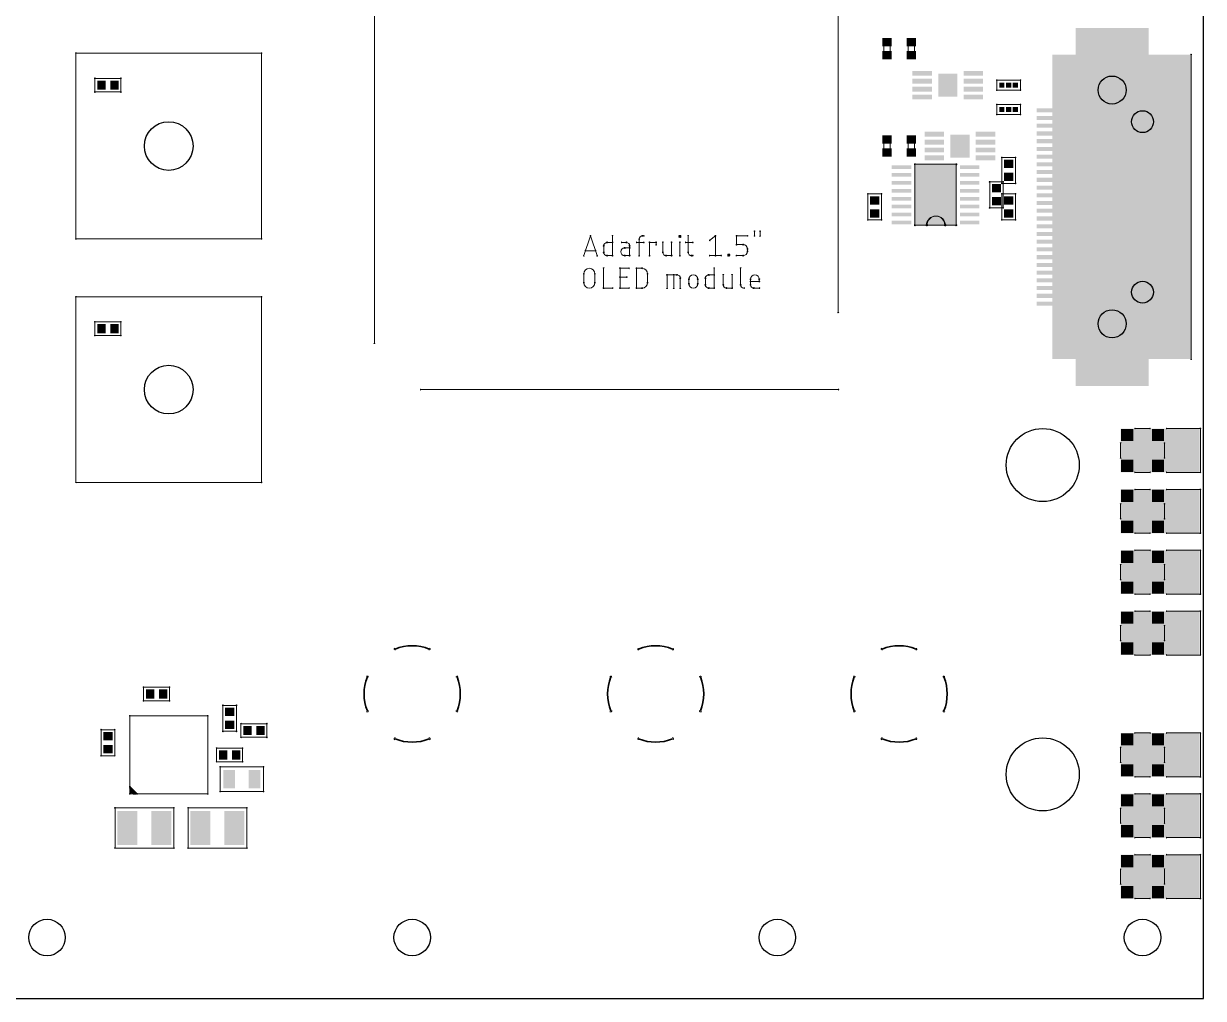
# Model space of a CAD drawing. Header units: millimetres. Extents: x 328 to 783, y 348 to 515.
# Drawn here: x 685.9 to 782.8, y 363.1 to 443.1 of the extents above; entities that cross this region are included whole.
import ezdxf

# ---------------------------------------------------------------- set-up
doc = ezdxf.new("R2010")
doc.units = ezdxf.units.MM
for name, color, linetype in [('20', 31, 'Continuous'), ('21', 9, 'Continuous'), ('52', 9, 'Continuous')]:
    doc.layers.add(name, color=color, linetype=linetype)

msp = doc.modelspace()

# ---------------------------------------------------------------- hatches: boundary and pattern name
at = {"linetype": 'Continuous'}
for points in [[(778.3, 439.95), (778.3, 442.75), (772.3, 442.75), (772.3, 439.95)], [(773.22, 440.115), (777.03, 440.115), (777.03, 442.02), (773.22, 442.02)], [(757.181, 441.926), (756.419, 441.926), (756.419, 441.24), (757.181, 441.24)], [(757.054, 441.558), (756.546, 441.558), (756.546, 441.304), (757.054, 441.304)], [(759.181, 441.926), (758.419, 441.926), (758.419, 441.24), (759.181, 441.24)], [(759.054, 441.558), (758.546, 441.558), (758.546, 441.304), (759.054, 441.304)], [(757.181, 440.86), (756.419, 440.86), (756.419, 440.174), (757.181, 440.174)], [(757.054, 440.796), (756.546, 440.796), (756.546, 440.542), (757.054, 440.542)], [(759.181, 440.86), (758.419, 440.86), (758.419, 440.174), (759.181, 440.174)], [(759.054, 440.796), (758.546, 440.796), (758.546, 440.542), (759.054, 440.542)], [(770.4, 415.55), (781.8, 415.55), (781.8, 440.55), (770.4, 440.55)], [(760.5, 439.225), (758.9, 439.225), (758.9, 438.825), (760.5, 438.825)], [(763.1, 438.825), (764.7, 438.825), (764.7, 439.225), (763.1, 439.225)], [(691.924, 438.431), (691.924, 437.669), (692.61, 437.669), (692.61, 438.431)], [(692.292, 438.304), (692.292, 437.796), (692.546, 437.796), (692.546, 438.304)], [(692.991, 438.431), (692.991, 437.669), (693.676, 437.669), (693.676, 438.431)], [(693.054, 438.304), (693.054, 437.796), (693.308, 437.796), (693.308, 438.304)], [(760.5, 438.575), (758.9, 438.575), (758.9, 438.175), (760.5, 438.175)], [(761.015, 438.995), (761.015, 437.105), (762.585, 437.105), (762.585, 438.995)], [(763.1, 438.175), (764.7, 438.175), (764.7, 438.575), (763.1, 438.575)], [(766.025, 438.266), (766.025, 437.834), (766.457, 437.834), (766.457, 438.266)], [(766.584, 438.266), (766.584, 437.834), (767.016, 437.834), (767.016, 438.266)], [(766.622, 438.228), (766.622, 437.872), (766.978, 437.872), (766.978, 438.228)], [(767.143, 438.266), (767.143, 437.834), (767.575, 437.834), (767.575, 438.266)], [(760.5, 437.925), (758.9, 437.925), (758.9, 437.525), (760.5, 437.525)], [(760.5, 437.275), (758.9, 437.275), (758.9, 436.875), (760.5, 436.875)], [(763.1, 437.525), (764.7, 437.525), (764.7, 437.925), (763.1, 437.925)], [(763.1, 436.875), (764.7, 436.875), (764.7, 437.275), (763.1, 437.275)], [(766.025, 436.266), (766.025, 435.834), (766.457, 435.834), (766.457, 436.266)], [(766.584, 436.266), (766.584, 435.834), (767.016, 435.834), (767.016, 436.266)], [(766.622, 436.228), (766.622, 435.872), (766.978, 435.872), (766.978, 436.228)], [(767.143, 436.266), (767.143, 435.834), (767.575, 435.834), (767.575, 436.266)], [(772.1, 436.155), (769.1, 436.155), (769.1, 435.82), (772.1, 435.82)], [(772.1, 435.52), (769.1, 435.52), (769.1, 435.185), (772.1, 435.185)], [(761.5, 434.225), (759.9, 434.225), (759.9, 433.825), (761.5, 433.825)], [(764.1, 433.825), (765.7, 433.825), (765.7, 434.225), (764.1, 434.225)], [(772.1, 434.885), (769.1, 434.885), (769.1, 434.55), (772.1, 434.55)], [(772.1, 434.25), (769.1, 434.25), (769.1, 433.915), (772.1, 433.915)], [(756.419, 433.241), (757.181, 433.241), (757.181, 433.926), (756.419, 433.926)], [(756.546, 433.304), (757.054, 433.304), (757.054, 433.558), (756.546, 433.558)], [(758.419, 433.241), (759.181, 433.241), (759.181, 433.926), (758.419, 433.926)], [(758.546, 433.304), (759.054, 433.304), (759.054, 433.558), (758.546, 433.558)], [(761.5, 433.575), (759.9, 433.575), (759.9, 433.175), (761.5, 433.175)], [(762.015, 433.995), (762.015, 432.105), (763.585, 432.105), (763.585, 433.995)], [(764.1, 433.175), (765.7, 433.175), (765.7, 433.575), (764.1, 433.575)], [(772.1, 433.615), (769.1, 433.615), (769.1, 433.28), (772.1, 433.28)], [(756.419, 432.174), (757.181, 432.174), (757.181, 432.86), (756.419, 432.86)], [(756.546, 432.542), (757.054, 432.542), (757.054, 432.796), (756.546, 432.796)], [(758.419, 432.174), (759.181, 432.174), (759.181, 432.86), (758.419, 432.86)], [(758.546, 432.542), (759.054, 432.542), (759.054, 432.796), (758.546, 432.796)], [(761.5, 432.925), (759.9, 432.925), (759.9, 432.525), (761.5, 432.525)], [(764.1, 432.525), (765.7, 432.525), (765.7, 432.925), (764.1, 432.925)], [(772.1, 432.98), (769.1, 432.98), (769.1, 432.645), (772.1, 432.645)], [(772.1, 432.345), (769.1, 432.345), (769.1, 432.01), (772.1, 432.01)], [(757.2, 431.175), (758.8, 431.175), (758.8, 431.475), (757.2, 431.475)], [(762.525, 426.5), (762.525, 431.6), (759.075, 431.6), (759.075, 426.5)], [(761.5, 432.275), (759.9, 432.275), (759.9, 431.875), (761.5, 431.875)], [(762.8, 431.175), (764.4, 431.175), (764.4, 431.475), (762.8, 431.475)], [(764.1, 431.875), (765.7, 431.875), (765.7, 432.275), (764.1, 432.275)], [(766.419, 431.241), (767.181, 431.241), (767.181, 431.926), (766.419, 431.926)], [(766.546, 431.304), (767.054, 431.304), (767.054, 431.558), (766.546, 431.558)], [(772.1, 431.71), (769.1, 431.71), (769.1, 431.375), (772.1, 431.375)], [(757.2, 430.525), (758.8, 430.525), (758.8, 430.825), (757.2, 430.825)], [(762.8, 430.525), (764.4, 430.525), (764.4, 430.825), (762.8, 430.825)], [(766.419, 430.174), (767.181, 430.174), (767.181, 430.86), (766.419, 430.86)], [(766.546, 430.542), (767.054, 430.542), (767.054, 430.796), (766.546, 430.796)], [(772.1, 431.075), (769.1, 431.075), (769.1, 430.74), (772.1, 430.74)], [(772.1, 430.44), (769.1, 430.44), (769.1, 430.105), (772.1, 430.105)], [(757.2, 429.875), (758.8, 429.875), (758.8, 430.175), (757.2, 430.175)], [(757.2, 429.225), (758.8, 429.225), (758.8, 429.525), (757.2, 429.525)], [(762.8, 429.875), (764.4, 429.875), (764.4, 430.175), (762.8, 430.175)], [(762.8, 429.225), (764.4, 429.225), (764.4, 429.525), (762.8, 429.525)], [(765.419, 429.24), (766.181, 429.24), (766.181, 429.926), (765.419, 429.926)], [(765.546, 429.304), (766.054, 429.304), (766.054, 429.558), (765.546, 429.558)], [(772.1, 429.805), (769.1, 429.805), (769.1, 429.47), (772.1, 429.47)], [(755.419, 428.24), (756.181, 428.24), (756.181, 428.926), (755.419, 428.926)], [(755.546, 428.304), (756.054, 428.304), (756.054, 428.558), (755.546, 428.558)], [(757.2, 428.575), (758.8, 428.575), (758.8, 428.875), (757.2, 428.875)], [(762.8, 428.575), (764.4, 428.575), (764.4, 428.875), (762.8, 428.875)], [(765.419, 428.174), (766.181, 428.174), (766.181, 428.86), (765.419, 428.86)], [(765.546, 428.542), (766.054, 428.542), (766.054, 428.796), (765.546, 428.796)], [(766.419, 428.24), (767.181, 428.24), (767.181, 428.926), (766.419, 428.926)], [(766.546, 428.304), (767.054, 428.304), (767.054, 428.558), (766.546, 428.558)], [(772.1, 429.17), (769.1, 429.17), (769.1, 428.835), (772.1, 428.835)], [(772.1, 428.535), (769.1, 428.535), (769.1, 428.2), (772.1, 428.2)], [(755.419, 427.174), (756.181, 427.174), (756.181, 427.86), (755.419, 427.86)], [(755.546, 427.542), (756.054, 427.542), (756.054, 427.796), (755.546, 427.796)], [(757.2, 427.925), (758.8, 427.925), (758.8, 428.225), (757.2, 428.225)], [(757.2, 427.275), (758.8, 427.275), (758.8, 427.575), (757.2, 427.575)], [(762.8, 427.925), (764.4, 427.925), (764.4, 428.225), (762.8, 428.225)], [(762.8, 427.275), (764.4, 427.275), (764.4, 427.575), (762.8, 427.575)], [(766.419, 427.174), (767.181, 427.174), (767.181, 427.86), (766.419, 427.86)], [(766.546, 427.542), (767.054, 427.542), (767.054, 427.796), (766.546, 427.796)], [(772.1, 427.9), (769.1, 427.9), (769.1, 427.565), (772.1, 427.565)], [(757.2, 426.625), (758.8, 426.625), (758.8, 426.925), (757.2, 426.925)], [(762.8, 426.625), (764.4, 426.625), (764.4, 426.925), (762.8, 426.925)], [(772.1, 427.265), (769.1, 427.265), (769.1, 426.93), (772.1, 426.93)], [(772.1, 426.63), (769.1, 426.63), (769.1, 426.295), (772.1, 426.295)], [(772.1, 425.995), (769.1, 425.995), (769.1, 425.66), (772.1, 425.66)], [(772.1, 425.36), (769.1, 425.36), (769.1, 425.025), (772.1, 425.025)], [(772.1, 424.725), (769.1, 424.725), (769.1, 424.39), (772.1, 424.39)], [(772.1, 424.09), (769.1, 424.09), (769.1, 423.755), (772.1, 423.755)], [(772.1, 423.455), (769.1, 423.455), (769.1, 423.12), (772.1, 423.12)], [(772.1, 422.82), (769.1, 422.82), (769.1, 422.485), (772.1, 422.485)], [(772.1, 422.185), (769.1, 422.185), (769.1, 421.85), (772.1, 421.85)], [(772.1, 421.55), (769.1, 421.55), (769.1, 421.215), (772.1, 421.215)], [(772.1, 420.915), (769.1, 420.915), (769.1, 420.58), (772.1, 420.58)], [(772.1, 420.28), (769.1, 420.28), (769.1, 419.945), (772.1, 419.945)], [(691.924, 418.431), (691.924, 417.669), (692.61, 417.669), (692.61, 418.431)], [(692.292, 418.304), (692.292, 417.796), (692.546, 417.796), (692.546, 418.304)], [(692.991, 418.431), (692.991, 417.669), (693.676, 417.669), (693.676, 418.431)], [(693.054, 418.304), (693.054, 417.796), (693.308, 417.796), (693.308, 418.304)], [(778.3, 413.35), (778.3, 416.15), (772.3, 416.15), (772.3, 413.35)], [(773.22, 414.08), (777.03, 414.08), (777.03, 415.985), (773.22, 415.985)], [(782.5, 409.85), (776, 409.85), (776, 406.25), (782.5, 406.25)], [(776.03, 408.82), (777.03, 408.82), (777.03, 409.82), (776.03, 409.82)], [(776.9, 409.75), (776.1, 409.75), (776.1, 408.95), (776.9, 408.95)], [(778.57, 409.82), (778.57, 408.82), (779.57, 408.82), (779.57, 409.82)], [(779.5, 409.75), (778.7, 409.75), (778.7, 408.95), (779.5, 408.95)], [(777.03, 406.28), (777.03, 407.28), (776.03, 407.28), (776.03, 406.28)], [(776.9, 407.15), (776.1, 407.15), (776.1, 406.35), (776.9, 406.35)], [(779.57, 407.28), (778.57, 407.28), (778.57, 406.28), (779.57, 406.28)], [(779.5, 407.15), (778.7, 407.15), (778.7, 406.35), (779.5, 406.35)], [(782.5, 404.85), (776, 404.85), (776, 401.25), (782.5, 401.25)], [(776.03, 403.82), (777.03, 403.82), (777.03, 404.82), (776.03, 404.82)], [(776.9, 404.75), (776.1, 404.75), (776.1, 403.95), (776.9, 403.95)], [(778.57, 404.82), (778.57, 403.82), (779.57, 403.82), (779.57, 404.82)], [(779.5, 404.75), (778.7, 404.75), (778.7, 403.95), (779.5, 403.95)], [(777.03, 401.28), (777.03, 402.28), (776.03, 402.28), (776.03, 401.28)], [(779.57, 402.28), (778.57, 402.28), (778.57, 401.28), (779.57, 401.28)], [(776.9, 402.15), (776.1, 402.15), (776.1, 401.35), (776.9, 401.35)], [(779.5, 402.15), (778.7, 402.15), (778.7, 401.35), (779.5, 401.35)], [(782.5, 399.85), (776, 399.85), (776, 396.25), (782.5, 396.25)], [(776.03, 398.82), (777.03, 398.82), (777.03, 399.82), (776.03, 399.82)], [(776.9, 399.75), (776.1, 399.75), (776.1, 398.95), (776.9, 398.95)], [(778.57, 399.82), (778.57, 398.82), (779.57, 398.82), (779.57, 399.82)], [(779.5, 399.75), (778.7, 399.75), (778.7, 398.95), (779.5, 398.95)], [(777.03, 396.28), (777.03, 397.28), (776.03, 397.28), (776.03, 396.28)], [(776.9, 397.15), (776.1, 397.15), (776.1, 396.35), (776.9, 396.35)], [(779.57, 397.28), (778.57, 397.28), (778.57, 396.28), (779.57, 396.28)], [(779.5, 397.15), (778.7, 397.15), (778.7, 396.35), (779.5, 396.35)], [(782.5, 394.85), (776, 394.85), (776, 391.25), (782.5, 391.25)], [(776.03, 393.82), (777.03, 393.82), (777.03, 394.82), (776.03, 394.82)], [(776.9, 394.75), (776.1, 394.75), (776.1, 393.95), (776.9, 393.95)], [(778.57, 394.82), (778.57, 393.82), (779.57, 393.82), (779.57, 394.82)], [(779.5, 394.75), (778.7, 394.75), (778.7, 393.95), (779.5, 393.95)], [(777.03, 391.28), (777.03, 392.28), (776.03, 392.28), (776.03, 391.28)], [(776.9, 392.15), (776.1, 392.15), (776.1, 391.35), (776.9, 391.35)], [(779.57, 392.28), (778.57, 392.28), (778.57, 391.28), (779.57, 391.28)], [(779.5, 392.15), (778.7, 392.15), (778.7, 391.35), (779.5, 391.35)], [(695.924, 388.431), (695.924, 387.669), (696.61, 387.669), (696.61, 388.431)], [(696.292, 388.304), (696.292, 387.796), (696.546, 387.796), (696.546, 388.304)], [(696.99, 388.431), (696.99, 387.669), (697.676, 387.669), (697.676, 388.431)], [(697.054, 388.304), (697.054, 387.796), (697.308, 387.796), (697.308, 388.304)], [(702.419, 386.24), (703.181, 386.24), (703.181, 386.926), (702.419, 386.926)], [(702.419, 385.174), (703.181, 385.174), (703.181, 385.86), (702.419, 385.86)], [(702.546, 386.304), (703.054, 386.304), (703.054, 386.558), (702.546, 386.558)], [(702.546, 385.542), (703.054, 385.542), (703.054, 385.796), (702.546, 385.796)], [(693.181, 384.926), (692.419, 384.926), (692.419, 384.24), (693.181, 384.24)], [(703.924, 385.431), (703.924, 384.669), (704.61, 384.669), (704.61, 385.431)], [(704.292, 385.304), (704.292, 384.796), (704.546, 384.796), (704.546, 385.304)], [(704.99, 385.431), (704.99, 384.669), (705.676, 384.669), (705.676, 385.431)], [(705.054, 385.304), (705.054, 384.796), (705.308, 384.796), (705.308, 385.304)], [(782.5, 384.85), (776, 384.85), (776, 381.25), (782.5, 381.25)], [(776.03, 383.82), (777.03, 383.82), (777.03, 384.82), (776.03, 384.82)], [(778.57, 384.82), (778.57, 383.82), (779.57, 383.82), (779.57, 384.82)], [(693.181, 383.86), (692.419, 383.86), (692.419, 383.174), (693.181, 383.174)], [(693.054, 384.558), (692.546, 384.558), (692.546, 384.304), (693.054, 384.304)], [(776.9, 384.75), (776.1, 384.75), (776.1, 383.95), (776.9, 383.95)], [(779.5, 384.75), (778.7, 384.75), (778.7, 383.95), (779.5, 383.95)], [(693.054, 383.796), (692.546, 383.796), (692.546, 383.542), (693.054, 383.542)], [(702.61, 382.669), (702.61, 383.431), (701.924, 383.431), (701.924, 382.669)], [(702.546, 382.796), (702.546, 383.304), (702.292, 383.304), (702.292, 382.796)], [(703.676, 382.669), (703.676, 383.431), (702.99, 383.431), (702.99, 382.669)], [(703.308, 382.796), (703.308, 383.304), (703.054, 383.304), (703.054, 382.796)], [(777.03, 381.28), (777.03, 382.28), (776.03, 382.28), (776.03, 381.28)], [(776.9, 382.15), (776.1, 382.15), (776.1, 381.35), (776.9, 381.35)], [(779.57, 382.28), (778.57, 382.28), (778.57, 381.28), (779.57, 381.28)], [(779.5, 382.15), (778.7, 382.15), (778.7, 381.35), (779.5, 381.35)], [(703.241, 380.288), (703.241, 381.812), (702.276, 381.812), (702.276, 380.288)], [(703.19, 380.415), (703.19, 381.685), (702.784, 381.685), (702.784, 380.415)], [(705.324, 380.288), (705.324, 381.812), (704.359, 381.812), (704.359, 380.288)], [(704.816, 380.415), (704.816, 381.685), (704.41, 381.685), (704.41, 380.415)], [(782.5, 379.85), (776, 379.85), (776, 376.25), (782.5, 376.25)], [(776.03, 378.82), (777.03, 378.82), (777.03, 379.82), (776.03, 379.82)], [(776.9, 379.75), (776.1, 379.75), (776.1, 378.95), (776.9, 378.95)], [(778.57, 379.82), (778.57, 378.82), (779.57, 378.82), (779.57, 379.82)], [(779.5, 379.75), (778.7, 379.75), (778.7, 378.95), (779.5, 378.95)], [(695.229, 375.653), (695.229, 378.447), (693.577, 378.447), (693.577, 375.653)], [(698.023, 375.653), (698.023, 378.447), (696.372, 378.447), (696.372, 375.653)], [(699.577, 378.447), (699.577, 375.653), (701.229, 375.653), (701.229, 378.447)], [(702.372, 378.447), (702.372, 375.653), (704.023, 375.653), (704.023, 378.447)], [(777.03, 376.28), (777.03, 377.28), (776.03, 377.28), (776.03, 376.28)], [(776.9, 377.15), (776.1, 377.15), (776.1, 376.35), (776.9, 376.35)], [(779.57, 377.28), (778.57, 377.28), (778.57, 376.28), (779.57, 376.28)], [(779.5, 377.15), (778.7, 377.15), (778.7, 376.35), (779.5, 376.35)], [(782.5, 374.85), (776, 374.85), (776, 371.25), (782.5, 371.25)], [(776.03, 373.82), (777.03, 373.82), (777.03, 374.82), (776.03, 374.82)], [(776.9, 374.75), (776.1, 374.75), (776.1, 373.95), (776.9, 373.95)], [(778.57, 374.82), (778.57, 373.82), (779.57, 373.82), (779.57, 374.82)], [(779.5, 374.75), (778.7, 374.75), (778.7, 373.95), (779.5, 373.95)], [(777.03, 371.28), (777.03, 372.28), (776.03, 372.28), (776.03, 371.28)], [(779.57, 372.28), (778.57, 372.28), (778.57, 371.28), (779.57, 371.28)], [(776.9, 372.15), (776.1, 372.15), (776.1, 371.35), (776.9, 371.35)], [(779.5, 372.15), (778.7, 372.15), (778.7, 371.35), (779.5, 371.35)]]:
    msp.add_hatch(color=179, dxfattribs=at).paths.add_polyline_path(points, flags=0)

# ---------------------------------------------------------------- linework, layer by layer
at = {"layer": '20'}
for p, q in [((782.8, 363.05), (782.8, 493.05)), ((327.8, 363.05), (782.8, 363.05))]:
    msp.add_line(p, q, dxfattribs=at)
for centre, radius in [((775.3, 437.65), 1.15), ((777.8, 435.05), 0.9), ((697.8, 433.05), 2), ((777.8, 421.05), 0.9), ((775.3, 418.45), 1.15), ((697.8, 413.05), 2), ((769.6, 406.85), 3), ((769.6, 381.45), 3), ((687.8, 368.05), 1.5), ((717.8, 368.05), 1.5), ((747.8, 368.05), 1.5), ((777.8, 368.05), 1.5)]:
    msp.add_circle(centre, radius, dxfattribs=at)
at = {"layer": '21', "lineweight": 18}
for p, q in [((714.7, 416.86), (714.7, 447.34)), ((752.8, 419.4), (752.8, 446.07)), ((690.18, 440.67), (705.42, 440.67)), ((690.18, 425.43), (690.18, 440.67)), ((705.42, 440.67), (705.42, 425.43)), ((781.8, 415.55), (781.8, 440.55)), ((691.733, 438.609), (693.867, 438.609)), ((691.733, 437.491), (691.733, 438.609)), ((693.867, 438.609), (693.867, 437.491)), ((765.835, 438.456), (767.765, 438.456)), ((765.835, 437.644), (765.835, 438.456)), ((767.765, 438.456), (767.765, 437.644)), ((693.867, 437.491), (691.733, 437.491)), ((767.765, 437.644), (765.835, 437.644)), ((765.835, 436.456), (767.765, 436.456)), ((765.835, 435.644), (765.835, 436.456)), ((767.765, 436.456), (767.765, 435.644)), ((767.765, 435.644), (765.835, 435.644)), ((759.1, 426.55), (759.1, 431.55)), ((759.1, 431.55), (762.5, 431.55)), ((762.5, 431.55), (762.5, 426.55)), ((766.241, 429.983), (766.241, 432.117)), ((766.241, 432.117), (767.359, 432.117)), ((767.359, 432.117), (767.359, 429.983)), ((765.241, 427.983), (765.241, 430.117)), ((765.241, 430.117), (766.359, 430.117)), ((767.359, 429.983), (766.241, 429.983)), ((766.359, 430.117), (766.359, 427.983)), ((755.241, 426.983), (755.241, 429.117)), ((755.241, 429.117), (756.359, 429.117)), ((756.359, 429.117), (756.359, 426.983)), ((766.241, 426.983), (766.241, 429.117)), ((766.241, 429.117), (767.359, 429.117)), ((767.359, 429.117), (767.359, 426.983)), ((766.359, 427.983), (765.241, 427.983)), ((756.359, 426.983), (755.241, 426.983)), ((760.1, 426.55), (759.1, 426.55)), ((761.55, 426.55), (760.05, 426.55)), ((761.6, 426.55), (760.1, 426.55)), ((762.5, 426.55), (761.6, 426.55)), ((767.359, 426.983), (766.241, 426.983)), ((731.903, 424.048), (732.445, 425.674)), ((732.445, 425.674), (732.986, 424.048)), ((734.258, 425.674), (734.258, 424.048)), ((736.716, 425.674), (736.806, 425.674)), ((739.746, 425.584), (739.746, 425.674)), ((739.746, 425.674), (739.837, 425.674)), ((739.837, 425.584), (739.746, 425.584)), ((739.837, 425.674), (739.837, 425.584)), ((740.471, 425.674), (740.471, 424.319)), ((742.258, 425.313), (742.709, 425.674)), ((742.709, 425.674), (742.709, 424.048)), ((744.446, 424.951), (744.446, 425.674)), ((744.446, 425.674), (745.349, 425.674)), ((745.922, 425.674), (745.922, 426.035)), ((746.374, 425.674), (746.374, 426.035)), ((705.42, 425.43), (690.18, 425.43)), ((733.535, 424.319), (733.535, 424.861)), ((733.806, 425.132), (734.258, 425.132)), ((735.393, 425.132), (735.032, 425.132)), ((735.664, 424.68), (735.258, 424.68)), ((735.664, 424.048), (735.664, 424.861)), ((736.264, 425.132), (736.806, 425.132)), ((736.445, 424.048), (736.445, 425.403)), ((737.302, 424.048), (737.302, 425.132)), ((737.302, 425.132), (737.844, 425.132)), ((737.844, 425.132), (737.844, 424.951)), ((738.388, 425.132), (738.388, 424.319)), ((739.111, 424.048), (739.111, 425.132)), ((739.791, 424.048), (739.791, 425.132)), ((740.29, 425.132), (740.832, 425.132)), ((744.988, 424.951), (744.446, 424.951)), ((745.349, 424.409), (745.349, 424.59)), ((732.851, 424.455), (732.038, 424.455)), ((734.258, 424.048), (733.806, 424.048)), ((735.258, 424.048), (735.664, 424.048)), ((738.659, 424.048), (739.111, 424.048)), ((740.742, 424.048), (740.832, 424.048)), ((742.258, 424.048), (743.161, 424.048)), ((743.758, 424.048), (743.758, 424.139)), ((743.758, 424.139), (743.848, 424.139)), ((743.848, 424.048), (743.758, 424.048)), ((743.848, 424.139), (743.848, 424.048)), ((744.446, 424.048), (744.988, 424.048)), ((733.521, 423.007), (733.521, 421.381)), ((734.876, 421.381), (734.876, 423.007)), ((734.876, 423.007), (735.598, 423.007)), ((736.227, 421.381), (736.227, 423.007)), ((736.227, 423.007), (736.679, 423.007)), ((742.608, 423.007), (742.608, 421.381)), ((744.782, 423.007), (744.782, 421.652)), ((731.903, 421.833), (731.903, 422.555)), ((732.806, 422.555), (732.806, 421.833)), ((734.876, 422.284), (735.418, 422.284)), ((737.131, 422.555), (737.131, 421.833)), ((738.742, 421.381), (738.742, 422.465)), ((738.742, 422.465), (739.555, 422.465)), ((739.284, 421.381), (739.284, 422.465)), ((739.826, 422.194), (739.826, 421.381)), ((740.538, 421.742), (740.538, 422.104)), ((741.261, 422.104), (741.261, 421.742)), ((741.886, 421.652), (741.886, 422.194)), ((742.157, 422.465), (742.608, 422.465)), ((743.352, 422.465), (743.352, 421.652)), ((744.074, 421.381), (744.074, 422.465)), ((745.592, 421.652), (745.592, 422.104)), ((746.315, 421.923), (745.592, 421.923)), ((746.315, 422.104), (746.315, 421.923)), ((690.18, 420.67), (705.42, 420.67)), ((690.18, 405.43), (690.18, 420.67)), ((705.42, 420.67), (705.42, 405.43)), ((733.521, 421.381), (734.244, 421.381)), ((735.598, 421.381), (734.876, 421.381)), ((736.679, 421.381), (736.227, 421.381)), ((742.608, 421.381), (742.157, 421.381)), ((743.623, 421.381), (744.074, 421.381)), ((746.315, 421.381), (745.863, 421.381)), ((691.733, 418.609), (693.867, 418.609)), ((691.733, 417.491), (691.733, 418.609)), ((693.867, 418.609), (693.867, 417.491)), ((693.867, 417.491), (691.733, 417.491)), ((718.51, 413.05), (752.8, 413.05)), ((778.4, 409.85), (777.2, 409.85)), ((779.8, 409.85), (782.55, 409.85)), ((782.55, 409.85), (782.55, 406.25)), ((776, 408.65), (776, 407.45)), ((779.6, 407.45), (779.6, 408.65)), ((777.2, 406.25), (778.4, 406.25)), ((782.55, 406.25), (779.8, 406.25)), ((705.42, 405.43), (690.18, 405.43)), ((778.4, 404.85), (777.2, 404.85)), ((779.8, 404.85), (782.55, 404.85)), ((782.55, 404.85), (782.55, 401.25)), ((776, 403.65), (776, 402.45)), ((779.6, 402.45), (779.6, 403.65)), ((777.2, 401.25), (778.4, 401.25)), ((782.55, 401.25), (779.8, 401.25)), ((778.4, 399.85), (777.2, 399.85)), ((779.8, 399.85), (782.55, 399.85)), ((782.55, 399.85), (782.55, 396.25)), ((776, 398.65), (776, 397.45)), ((779.6, 397.45), (779.6, 398.65)), ((777.2, 396.25), (778.4, 396.25)), ((782.55, 396.25), (779.8, 396.25)), ((778.4, 394.85), (777.2, 394.85)), ((779.8, 394.85), (782.55, 394.85)), ((782.55, 394.85), (782.55, 391.25)), ((776, 393.65), (776, 392.45)), ((779.6, 392.45), (779.6, 393.65)), ((777.2, 391.25), (778.4, 391.25)), ((782.55, 391.25), (779.8, 391.25)), ((695.733, 388.609), (697.867, 388.609)), ((695.733, 387.491), (695.733, 388.609)), ((697.867, 388.609), (697.867, 387.491)), ((697.867, 387.491), (695.733, 387.491)), ((702.241, 384.983), (702.241, 387.117)), ((702.241, 387.117), (703.359, 387.117)), ((703.359, 387.117), (703.359, 384.983)), ((694.6, 380.45), (694.6, 386.25)), ((694.6, 386.25), (701, 386.25)), ((701, 386.25), (701, 379.85)), ((692.241, 382.983), (692.241, 385.117)), ((692.241, 385.117), (693.359, 385.117)), ((693.359, 385.117), (693.359, 382.983)), ((703.359, 384.983), (702.241, 384.983)), ((703.733, 385.609), (705.867, 385.609)), ((703.733, 384.491), (703.733, 385.609)), ((705.867, 385.609), (705.867, 384.491)), ((778.4, 384.85), (777.2, 384.85)), ((779.8, 384.85), (782.55, 384.85)), ((782.55, 384.85), (782.55, 381.25)), ((705.867, 384.491), (703.733, 384.491)), ((693.359, 382.983), (692.241, 382.983)), ((701.733, 382.491), (701.733, 383.609)), ((701.733, 383.609), (703.867, 383.609)), ((703.867, 383.609), (703.867, 382.491)), ((776, 383.65), (776, 382.45)), ((779.6, 382.45), (779.6, 383.65)), ((703.867, 382.491), (701.733, 382.491)), ((702.022, 380.034), (702.022, 382.066)), ((702.022, 382.066), (705.578, 382.066)), ((705.578, 382.066), (705.578, 380.034)), ((777.2, 381.25), (778.4, 381.25)), ((782.55, 381.25), (779.8, 381.25)), ((694.6, 380.35), (694.6, 380.45)), ((694.6, 380.45), (695.2, 379.85)), ((694.6, 379.85), (694.6, 380.35)), ((694.6, 380.35), (695.1, 379.85)), ((694.7, 380.15), (695, 379.85)), ((694.9, 379.85), (694.7, 380.05)), ((694.7, 380.05), (694.7, 379.95)), ((705.578, 380.034), (702.022, 380.034)), ((694.9, 379.85), (694.6, 379.85)), ((695, 379.85), (694.9, 379.85)), ((695.1, 379.85), (695, 379.85)), ((695.2, 379.85), (695.1, 379.85)), ((701, 379.85), (695.2, 379.85)), ((778.4, 379.85), (777.2, 379.85)), ((779.8, 379.85), (782.55, 379.85)), ((782.55, 379.85), (782.55, 376.25)), ((693.387, 375.399), (693.387, 378.701)), ((693.387, 378.701), (698.213, 378.701)), ((698.213, 378.701), (698.213, 375.399)), ((699.387, 378.701), (704.213, 378.701)), ((699.387, 375.399), (699.387, 378.701)), ((704.213, 378.701), (704.213, 375.399)), ((776, 378.65), (776, 377.45)), ((779.6, 377.45), (779.6, 378.65)), ((777.2, 376.25), (778.4, 376.25)), ((782.55, 376.25), (779.8, 376.25)), ((698.213, 375.399), (693.387, 375.399)), ((704.213, 375.399), (699.387, 375.399)), ((778.4, 374.85), (777.2, 374.85)), ((779.8, 374.85), (782.55, 374.85)), ((782.55, 374.85), (782.55, 371.25)), ((776, 373.65), (776, 372.45)), ((779.6, 372.45), (779.6, 373.65)), ((777.2, 371.25), (778.4, 371.25)), ((782.55, 371.25), (779.8, 371.25))]:
    msp.add_line(p, q, dxfattribs=at)
for centre, radius, start, end in [((690.18, 440.67), 0.0317, 90, 270), ((690.18, 440.67), 0.0317, 0, 180), ((705.42, 440.67), 0.0317, 0, 180), ((705.42, 440.67), 0.0317, 270, 90), ((781.8, 440.55), 0.0317, 0, 180), ((691.733, 438.609), 0.0318, 90, 270), ((691.733, 438.609), 0.0317, 0, 180), ((693.867, 438.609), 0.0317, 0, 180), ((693.867, 438.609), 0.0318, 270, 90), ((765.835, 438.456), 0.0317, 90, 270), ((765.835, 438.456), 0.0317, 0, 180), ((767.765, 438.456), 0.0317, 0, 180), ((767.765, 438.456), 0.0317, 270, 90), ((691.733, 437.491), 0.0318, 90, 270), ((691.733, 437.491), 0.0317, 180, 0), ((693.867, 437.491), 0.0317, 180, 0), ((693.867, 437.491), 0.0318, 270, 90), ((765.835, 437.644), 0.0318, 90, 270), ((765.835, 437.644), 0.0317, 180, 0), ((767.765, 437.644), 0.0317, 180, 0), ((767.765, 437.644), 0.0318, 270, 90), ((765.835, 436.456), 0.0317, 90, 270), ((765.835, 436.456), 0.0317, 0, 180), ((767.765, 436.456), 0.0317, 0, 180), ((767.765, 436.456), 0.0317, 270, 90), ((765.835, 435.644), 0.0318, 90, 270), ((765.835, 435.644), 0.0317, 180, 0), ((767.765, 435.644), 0.0317, 180, 0), ((767.765, 435.644), 0.0318, 270, 90), ((759.1, 431.55), 0.0445, 0, 180), ((759.1, 431.55), 0.0444, 90, 270), ((762.5, 431.55), 0.0444, 0, 180), ((762.5, 431.55), 0.0444, 270, 90), ((766.241, 432.117), 0.0318, 0, 180), ((766.241, 432.117), 0.0317, 90, 270), ((767.359, 432.117), 0.0317, 0, 180), ((767.359, 432.117), 0.0317, 270, 90), ((765.241, 430.117), 0.0318, 0, 180), ((765.241, 430.117), 0.0317, 90, 270), ((766.241, 429.983), 0.0318, 180, 0), ((766.241, 429.983), 0.0317, 90, 270), ((766.359, 430.117), 0.0317, 0, 180), ((766.359, 430.117), 0.0317, 270, 90), ((767.359, 429.983), 0.0317, 180, 0), ((767.359, 429.983), 0.0317, 270, 90), ((755.241, 429.117), 0.0317, 90, 270), ((755.241, 429.117), 0.0317, 0, 180), ((756.359, 429.117), 0.0318, 0, 180), ((756.359, 429.117), 0.0317, 270, 90), ((766.241, 429.117), 0.0318, 0, 180), ((766.241, 429.117), 0.0317, 90, 270), ((767.359, 429.117), 0.0317, 0, 180), ((767.359, 429.117), 0.0317, 270, 90), ((765.241, 427.983), 0.0318, 180, 0), ((765.241, 427.983), 0.0317, 90, 270), ((766.359, 427.983), 0.0317, 180, 0), ((766.359, 427.983), 0.0317, 270, 90), ((755.241, 426.983), 0.0317, 90, 270), ((755.241, 426.983), 0.0317, 180, 0), ((756.359, 426.983), 0.0318, 180, 0), ((756.359, 426.983), 0.0317, 270, 90), ((759.1, 426.55), 0.0444, 90, 270), ((759.1, 426.55), 0.0445, 180, 0), ((760.05, 426.55), 0.0445, 180, 0), ((760.05, 426.55), 0.0444, 90, 270), ((760.8, 426.55), 0.75, 0, 180), ((760.1, 426.55), 0.0444, 90, 270), ((760.1, 426.55), 0.0445, 180, 0), ((760.85, 426.55), 0.75, 0, 180), ((760.1, 426.55), 0.0444, 270, 90), ((761.55, 426.55), 0.0445, 180, 0), ((761.55, 426.55), 0.0444, 270, 90), ((761.6, 426.55), 0.0445, 180, 0), ((761.6, 426.55), 0.0444, 90, 270), ((761.6, 426.55), 0.0444, 270, 90), ((762.5, 426.55), 0.0444, 180, 0), ((762.5, 426.55), 0.0444, 270, 90), ((766.241, 426.983), 0.0317, 90, 270), ((766.241, 426.983), 0.0318, 180, 0), ((767.359, 426.983), 0.0317, 180, 0), ((767.359, 426.983), 0.0317, 270, 90), ((732.445, 425.674), 0.0381, 18.3636, 198.3636), ((732.445, 425.674), 0.0381, 341.6364, 161.6364), ((734.258, 425.674), 0.0381, 0, 180), ((736.716, 425.403), 0.271, 89.99075, 179.9881), ((736.716, 425.674), 0.0381, 90, 270), ((736.716, 425.674), 0.0381, 270, 90), ((736.806, 425.674), 0.0381, 270, 90), ((739.746, 425.674), 0.0381, 0, 180), ((739.746, 425.674), 0.0381, 90, 270), ((739.746, 425.584), 0.0381, 90, 270), ((739.746, 425.584), 0.0381, 180, 0), ((739.837, 425.674), 0.0381, 0, 180), ((739.837, 425.584), 0.0381, 180, 0), ((739.837, 425.674), 0.0381, 270, 90), ((739.837, 425.584), 0.0381, 270, 90), ((740.471, 425.674), 0.0381, 0, 180), ((742.709, 425.674), 0.0381, 0, 180), ((742.709, 425.674), 0.0381, 308.61288, 128.61288), ((744.446, 425.674), 0.0381, 0, 180), ((744.446, 425.674), 0.0381, 90, 270), ((745.349, 425.674), 0.0381, 270, 90), ((745.922, 426.035), 0.0381, 0, 180), ((745.922, 425.674), 0.0381, 180, 0), ((746.374, 426.035), 0.0381, 0, 180), ((746.374, 425.674), 0.0381, 180, 0), ((690.18, 425.43), 0.0318, 90, 270), ((690.18, 425.43), 0.0317, 180, 0), ((705.42, 425.43), 0.0317, 180, 0), ((705.42, 425.43), 0.0318, 270, 90), ((733.535, 424.861), 0.0381, 0, 180), ((733.535, 424.861), 0.0381, 180, 0), ((733.806, 424.861), 0.271, 90.00133, 179.99867), ((733.806, 425.132), 0.0381, 90, 270), ((733.806, 425.132), 0.0381, 270, 90), ((734.258, 425.132), 0.0381, 270, 90), ((735.258, 424.364), 0.316, 90, 270), ((735.032, 425.132), 0.0381, 90, 270), ((735.258, 424.68), 0.0381, 90, 270), ((735.258, 424.68), 0.0381, 270, 90), ((735.393, 425.132), 0.0381, 90, 270), ((735.393, 425.132), 0.0381, 270, 90), ((735.393, 424.861), 0.271, 0.00133, 89.99867), ((735.664, 424.861), 0.0381, 0, 180), ((735.664, 424.861), 0.0381, 180, 0), ((735.664, 424.68), 0.0381, 270, 90), ((736.264, 425.132), 0.0381, 90, 270), ((736.445, 425.403), 0.0381, 0, 180), ((736.445, 425.403), 0.0381, 180, 0), ((736.806, 425.132), 0.0381, 270, 90), ((737.302, 425.132), 0.0381, 0, 180), ((737.302, 425.132), 0.0381, 90, 270), ((737.844, 425.132), 0.0381, 0, 180), ((737.844, 424.951), 0.0381, 180, 0), ((737.844, 425.132), 0.0381, 270, 90), ((738.388, 425.132), 0.0381, 0, 180), ((739.111, 425.132), 0.0381, 0, 180), ((739.791, 425.132), 0.0381, 0, 180), ((740.29, 425.132), 0.0381, 90, 270), ((740.832, 425.132), 0.0381, 270, 90), ((742.258, 425.313), 0.0381, 128.65981, 308.65981), ((744.446, 424.951), 0.0381, 90, 270), ((744.446, 424.951), 0.0381, 180, 0), ((744.988, 424.951), 0.0381, 90, 270), ((744.988, 424.951), 0.0381, 270, 90), ((744.988, 424.59), 0.361, 0.00926, 90.0066), ((745.349, 424.59), 0.0381, 0, 180), ((745.349, 424.59), 0.0381, 180, 0), ((731.903, 424.048), 0.038, 161.61268, 341.61268), ((732.038, 424.455), 0.0381, 90, 270), ((732.851, 424.455), 0.0381, 270, 90), ((732.987, 424.048), 0.0381, 198.3636, 18.3636), ((733.535, 424.319), 0.0381, 0, 180), ((733.535, 424.319), 0.0381, 180, 0), ((733.806, 424.319), 0.271, 180.00133, 269.99867), ((733.806, 424.048), 0.0381, 90, 270), ((733.806, 424.048), 0.0381, 270, 90), ((734.258, 424.048), 0.0381, 180, 0), ((734.258, 424.048), 0.0381, 270, 90), ((735.258, 424.048), 0.0381, 90, 270), ((735.258, 424.048), 0.0381, 270, 90), ((735.664, 424.048), 0.0381, 180, 0), ((735.664, 424.048), 0.0381, 270, 90), ((736.445, 424.048), 0.0381, 180, 0), ((737.302, 424.048), 0.0381, 180, 0), ((738.388, 424.319), 0.0381, 0, 180), ((738.388, 424.319), 0.0381, 180, 0), ((738.659, 424.319), 0.271, 180.00133, 269.99867), ((738.659, 424.048), 0.0381, 90, 270), ((738.659, 424.048), 0.0381, 270, 90), ((739.111, 424.048), 0.0381, 180, 0), ((739.111, 424.048), 0.0381, 270, 90), ((739.791, 424.048), 0.0381, 180, 0), ((740.471, 424.319), 0.0381, 0, 180), ((740.471, 424.319), 0.0381, 180, 0), ((740.742, 424.319), 0.271, 180.00133, 269.99867), ((740.742, 424.048), 0.0381, 90, 270), ((740.742, 424.048), 0.0381, 270, 90), ((740.832, 424.048), 0.0381, 270, 90), ((742.258, 424.048), 0.0381, 90, 270), ((742.709, 424.048), 0.0381, 180, 0), ((743.161, 424.048), 0.0381, 270, 90), ((743.758, 424.139), 0.0381, 0, 180), ((743.758, 424.139), 0.0381, 90, 270), ((743.758, 424.048), 0.0381, 90, 270), ((743.758, 424.048), 0.0381, 180, 0), ((743.848, 424.139), 0.0381, 0, 180), ((743.848, 424.048), 0.0381, 180, 0), ((743.848, 424.139), 0.0381, 270, 90), ((743.848, 424.048), 0.0381, 270, 90), ((744.446, 424.048), 0.0381, 90, 270), ((744.988, 424.048), 0.0381, 90, 270), ((744.988, 424.409), 0.361, 269.9934, 359.99074), ((744.988, 424.048), 0.0381, 270, 90), ((745.349, 424.409), 0.0381, 0, 180), ((745.349, 424.409), 0.0381, 180, 0), ((731.903, 422.555), 0.0381, 0, 180), ((732.354, 422.555), 0.452, 0, 180), ((732.806, 422.555), 0.0381, 0, 180), ((733.521, 423.007), 0.0381, 0, 180), ((734.876, 423.007), 0.0381, 0, 180), ((734.876, 423.007), 0.0381, 90, 270), ((735.598, 423.007), 0.0381, 270, 90), ((736.227, 423.007), 0.0381, 0, 180), ((736.227, 423.007), 0.0381, 90, 270), ((736.679, 423.007), 0.0381, 90, 270), ((736.679, 423.007), 0.0381, 270, 90), ((736.679, 422.555), 0.452, 0.00133, 89.99867), ((737.131, 422.555), 0.0381, 0, 180), ((742.608, 423.007), 0.038, 0, 180), ((744.782, 423.007), 0.0381, 0, 180), ((731.903, 422.555), 0.0381, 180, 0), ((731.903, 421.833), 0.0381, 0, 180), ((731.903, 421.833), 0.0381, 180, 0), ((732.354, 421.833), 0.452, 180, 0), ((732.806, 422.555), 0.0381, 180, 0), ((732.806, 421.833), 0.0381, 0, 180), ((732.806, 421.833), 0.0381, 180, 0), ((734.876, 422.284), 0.0381, 90, 270), ((735.418, 422.284), 0.0381, 270, 90), ((736.679, 421.833), 0.452, 270.00133, 359.99867), ((737.131, 422.555), 0.0381, 180, 0), ((737.131, 421.833), 0.0381, 0, 180), ((737.131, 421.833), 0.0381, 180, 0), ((738.742, 422.465), 0.0381, 0, 180), ((738.742, 422.465), 0.0381, 90, 270), ((739.284, 422.465), 0.0381, 0, 180), ((739.555, 422.465), 0.0381, 90, 270), ((739.555, 422.465), 0.0381, 270, 90), ((739.555, 422.194), 0.271, 0.0119, 90.00925), ((739.826, 422.194), 0.0381, 0, 180), ((739.826, 422.194), 0.0381, 180, 0), ((740.538, 422.104), 0.0381, 0, 180), ((740.538, 422.104), 0.0381, 180, 0), ((740.538, 421.742), 0.0381, 0, 180), ((740.538, 421.742), 0.0381, 180, 0), ((740.899, 422.104), 0.361, 0, 180), ((740.899, 421.742), 0.361, 180, 0), ((741.261, 422.104), 0.0381, 0, 180), ((741.261, 422.104), 0.0381, 180, 0), ((741.261, 421.742), 0.0381, 0, 180), ((741.261, 421.742), 0.0381, 180, 0), ((741.886, 422.194), 0.0381, 0, 180), ((741.886, 422.194), 0.0381, 180, 0), ((741.886, 421.652), 0.0381, 0, 180), ((741.886, 421.652), 0.0381, 180, 0), ((742.157, 422.194), 0.271, 90.00133, 179.99867), ((742.157, 421.652), 0.271, 180.00133, 269.99867), ((742.157, 422.465), 0.0381, 90, 270), ((742.157, 422.465), 0.0381, 270, 90), ((742.608, 422.465), 0.0381, 270, 90), ((743.352, 422.465), 0.0381, 0, 180), ((743.352, 421.652), 0.0381, 0, 180), ((743.352, 421.652), 0.0381, 180, 0), ((743.623, 421.652), 0.271, 180.00133, 269.99867), ((744.074, 422.465), 0.0381, 0, 180), ((744.782, 421.652), 0.0381, 0, 180), ((744.782, 421.652), 0.0381, 180, 0), ((745.053, 421.652), 0.271, 180.00133, 269.99867), ((745.592, 422.104), 0.0381, 0, 180), ((745.592, 422.104), 0.0381, 180, 0), ((745.592, 421.923), 0.0381, 90, 270), ((745.592, 421.652), 0.0381, 0, 180), ((745.592, 421.652), 0.0381, 180, 0), ((745.954, 422.104), 0.361, 0, 180), ((745.863, 421.652), 0.271, 180.00133, 269.99867), ((746.315, 422.104), 0.0381, 0, 180), ((746.315, 422.104), 0.0381, 180, 0), ((746.315, 421.923), 0.0381, 180, 0), ((746.315, 421.923), 0.0381, 270, 90), ((690.18, 420.67), 0.0318, 90, 270), ((690.18, 420.67), 0.0317, 0, 180), ((705.42, 420.67), 0.0317, 0, 180), ((705.42, 420.67), 0.0318, 270, 90), ((733.521, 421.381), 0.0381, 90, 270), ((733.521, 421.381), 0.0381, 180, 0), ((734.244, 421.381), 0.0381, 270, 90), ((734.876, 421.381), 0.0381, 90, 270), ((734.876, 421.381), 0.0381, 180, 0), ((735.598, 421.381), 0.0381, 270, 90), ((736.227, 421.381), 0.0381, 90, 270), ((736.227, 421.381), 0.0381, 180, 0), ((736.679, 421.381), 0.0381, 90, 270), ((736.679, 421.381), 0.0381, 270, 90), ((738.742, 421.381), 0.0381, 180, 0), ((739.284, 421.381), 0.0381, 180, 0), ((739.826, 421.381), 0.0381, 180, 0), ((742.157, 421.381), 0.0381, 90, 270), ((742.157, 421.381), 0.0381, 270, 90), ((742.608, 421.381), 0.038, 180, 0), ((742.608, 421.381), 0.0381, 270, 90), ((743.623, 421.381), 0.0381, 90, 270), ((743.623, 421.381), 0.0381, 270, 90), ((744.074, 421.381), 0.0381, 180, 0), ((744.074, 421.381), 0.0381, 270, 90), ((745.053, 421.381), 0.0381, 270, 90), ((745.863, 421.381), 0.0381, 90, 270), ((745.863, 421.381), 0.0381, 270, 90), ((746.315, 421.381), 0.0381, 270, 90), ((752.8, 419.4), 0.0381, 180, 0), ((691.733, 418.609), 0.0317, 90, 270), ((691.733, 418.609), 0.0317, 0, 180), ((693.867, 418.609), 0.0317, 0, 180), ((693.867, 418.609), 0.0317, 270, 90), ((691.733, 417.491), 0.0318, 90, 270), ((691.733, 417.491), 0.0317, 180, 0), ((693.867, 417.491), 0.0317, 180, 0), ((693.867, 417.491), 0.0318, 270, 90), ((714.7, 416.86), 0.0381, 180, 0), ((781.8, 415.55), 0.0317, 180, 0), ((718.51, 413.05), 0.0381, 90, 270), ((752.8, 413.05), 0.0381, 270, 90), ((777.2, 409.85), 0.0317, 90, 270), ((778.4, 409.85), 0.0317, 270, 90), ((779.8, 409.85), 0.0317, 90, 270), ((782.55, 409.85), 0.0317, 0, 180), ((782.55, 409.85), 0.0317, 270, 90), ((776, 408.65), 0.0317, 0, 180), ((779.6, 408.65), 0.0317, 0, 180), ((776, 407.45), 0.0317, 180, 0), ((779.6, 407.45), 0.0317, 180, 0), ((777.2, 406.25), 0.0317, 90, 270), ((778.4, 406.25), 0.0317, 270, 90), ((779.8, 406.25), 0.0317, 90, 270), ((782.55, 406.25), 0.0317, 180, 0), ((782.55, 406.25), 0.0317, 270, 90), ((690.18, 405.43), 0.0317, 90, 270), ((690.18, 405.43), 0.0317, 180, 0), ((705.42, 405.43), 0.0317, 180, 0), ((705.42, 405.43), 0.0317, 270, 90), ((777.2, 404.85), 0.0317, 90, 270), ((778.4, 404.85), 0.0317, 270, 90), ((779.8, 404.85), 0.0317, 90, 270), ((782.55, 404.85), 0.0317, 0, 180), ((782.55, 404.85), 0.0317, 270, 90), ((776, 403.65), 0.0317, 0, 180), ((779.6, 403.65), 0.0317, 0, 180), ((776, 402.45), 0.0317, 180, 0), ((779.6, 402.45), 0.0317, 180, 0), ((777.2, 401.25), 0.0317, 90, 270), ((778.4, 401.25), 0.0317, 270, 90), ((779.8, 401.25), 0.0317, 90, 270), ((782.55, 401.25), 0.0317, 270, 90), ((782.55, 401.25), 0.0317, 180, 0), ((777.2, 399.85), 0.0318, 90, 270), ((778.4, 399.85), 0.0318, 270, 90), ((779.8, 399.85), 0.0318, 90, 270), ((782.55, 399.85), 0.0317, 0, 180), ((782.55, 399.85), 0.0318, 270, 90), ((776, 398.65), 0.0317, 0, 180), ((779.6, 398.65), 0.0317, 0, 180), ((776, 397.45), 0.0317, 180, 0), ((779.6, 397.45), 0.0317, 180, 0), ((777.2, 396.25), 0.0317, 90, 270), ((778.4, 396.25), 0.0317, 270, 90), ((779.8, 396.25), 0.0317, 90, 270), ((782.55, 396.25), 0.0317, 180, 0), ((782.55, 396.25), 0.0317, 270, 90), ((777.2, 394.85), 0.0318, 90, 270), ((778.4, 394.85), 0.0318, 270, 90), ((779.8, 394.85), 0.0318, 90, 270), ((782.55, 394.85), 0.0317, 0, 180), ((782.55, 394.85), 0.0318, 270, 90), ((776, 393.65), 0.0317, 0, 180), ((779.6, 393.65), 0.0317, 0, 180), ((716.403, 391.733), 0.0762, 112.45787, 292.45787), ((719.197, 391.733), 0.0762, 247.54213, 67.54213), ((736.403, 391.733), 0.0762, 112.45787, 292.45787), ((739.197, 391.733), 0.0762, 247.54213, 67.54213), ((756.403, 391.733), 0.0762, 112.45787, 292.45787), ((759.197, 391.733), 0.0762, 247.54213, 67.54213), ((776, 392.45), 0.0317, 180, 0), ((779.6, 392.45), 0.0317, 180, 0), ((777.2, 391.25), 0.0317, 90, 270), ((778.4, 391.25), 0.0317, 270, 90), ((779.8, 391.25), 0.0317, 90, 270), ((782.55, 391.25), 0.0317, 180, 0), ((782.55, 391.25), 0.0317, 270, 90), ((714.117, 389.447), 0.0762, 338.35224, 158.35224), ((721.483, 389.447), 0.0762, 21.64776, 201.64776), ((734.117, 389.447), 0.0762, 338.35224, 158.35224), ((741.483, 389.447), 0.0762, 21.64776, 201.64776), ((754.117, 389.447), 0.0762, 338.35224, 158.35224), ((761.483, 389.447), 0.0762, 21.64776, 201.64776), ((695.733, 388.609), 0.0318, 90, 270), ((695.733, 388.609), 0.0317, 0, 180), ((697.867, 388.609), 0.0317, 0, 180), ((697.867, 388.609), 0.0318, 270, 90), ((695.733, 387.491), 0.0317, 90, 270), ((695.733, 387.491), 0.0317, 180, 0), ((697.867, 387.491), 0.0317, 180, 0), ((697.867, 387.491), 0.0317, 270, 90), ((702.241, 387.117), 0.0318, 90, 270), ((702.241, 387.117), 0.0317, 0, 180), ((703.359, 387.117), 0.0317, 0, 180), ((703.359, 387.117), 0.0318, 270, 90), ((694.6, 386.25), 0.0317, 0, 180), ((694.6, 386.25), 0.0317, 90, 270), ((701, 386.25), 0.0317, 0, 180), ((701, 386.25), 0.0317, 270, 90), ((714.117, 386.653), 0.0762, 201.64776, 21.64776), ((721.483, 386.653), 0.0762, 158.35224, 338.35224), ((734.117, 386.653), 0.0762, 201.64776, 21.64776), ((741.483, 386.653), 0.0762, 158.35224, 338.35224), ((754.117, 386.653), 0.0762, 201.64776, 21.64776), ((761.483, 386.653), 0.0762, 158.35224, 338.35224), ((692.241, 385.117), 0.0317, 0, 180), ((692.241, 385.117), 0.0318, 90, 270), ((693.359, 385.117), 0.0317, 0, 180), ((693.359, 385.117), 0.0318, 270, 90), ((702.241, 384.983), 0.0318, 90, 270), ((702.241, 384.983), 0.0317, 180, 0), ((703.359, 384.983), 0.0317, 180, 0), ((703.359, 384.983), 0.0318, 270, 90), ((703.733, 385.609), 0.0318, 90, 270), ((703.733, 385.609), 0.0317, 0, 180), ((705.867, 385.609), 0.0317, 0, 180), ((705.867, 385.609), 0.0318, 270, 90), ((777.2, 384.85), 0.0318, 90, 270), ((778.4, 384.85), 0.0318, 270, 90), ((779.8, 384.85), 0.0318, 90, 270), ((782.55, 384.85), 0.0317, 0, 180), ((782.55, 384.85), 0.0318, 270, 90), ((703.733, 384.491), 0.0317, 90, 270), ((703.733, 384.491), 0.0317, 180, 0), ((705.867, 384.491), 0.0317, 180, 0), ((705.867, 384.491), 0.0317, 270, 90), ((716.403, 384.367), 0.0762, 67.54213, 247.54213), ((719.197, 384.367), 0.0762, 292.45787, 112.45787), ((736.403, 384.367), 0.0762, 67.54213, 247.54213), ((739.197, 384.367), 0.0762, 292.45787, 112.45787), ((756.403, 384.367), 0.0762, 67.54213, 247.54213), ((759.197, 384.367), 0.0762, 292.45787, 112.45787), ((692.241, 382.983), 0.0318, 90, 270), ((692.241, 382.983), 0.0317, 180, 0), ((693.359, 382.983), 0.0317, 180, 0), ((693.359, 382.983), 0.0318, 270, 90), ((701.733, 383.609), 0.0318, 90, 270), ((701.733, 383.609), 0.0317, 0, 180), ((703.867, 383.609), 0.0317, 0, 180), ((703.867, 383.609), 0.0318, 270, 90), ((776, 383.65), 0.0317, 0, 180), ((779.6, 383.65), 0.0317, 0, 180), ((701.733, 382.491), 0.0317, 90, 270), ((701.733, 382.491), 0.0317, 180, 0), ((702.022, 382.066), 0.0317, 0, 180), ((702.022, 382.066), 0.0318, 90, 270), ((703.867, 382.491), 0.0317, 180, 0), ((703.867, 382.491), 0.0317, 270, 90), ((705.578, 382.066), 0.0317, 0, 180), ((705.578, 382.066), 0.0318, 270, 90), ((776, 382.45), 0.0317, 180, 0), ((779.6, 382.45), 0.0317, 180, 0), ((777.2, 381.25), 0.0317, 90, 270), ((778.4, 381.25), 0.0317, 270, 90), ((779.8, 381.25), 0.0317, 90, 270), ((782.55, 381.25), 0.0317, 180, 0), ((782.55, 381.25), 0.0317, 270, 90), ((694.6, 380.45), 0.0317, 0, 180), ((694.6, 380.45), 0.0318, 45, 225), ((694.6, 380.45), 0.0317, 180, 0), ((694.6, 380.35), 0.0317, 0, 180), ((694.6, 380.35), 0.0318, 45, 225), ((694.6, 380.35), 0.0317, 180, 0), ((694.7, 380.15), 0.0318, 45, 225), ((694.7, 380.05), 0.0318, 45, 225), ((694.7, 380.05), 0.0317, 0, 180), ((694.7, 379.95), 0.0317, 180, 0), ((702.022, 380.034), 0.0317, 90, 270), ((702.022, 380.034), 0.0317, 180, 0), ((705.578, 380.034), 0.0317, 180, 0), ((705.578, 380.034), 0.0317, 270, 90), ((694.6, 379.85), 0.0318, 90, 270), ((694.6, 379.85), 0.0317, 180, 0), ((694.9, 379.85), 0.0318, 90, 270), ((694.9, 379.85), 0.0318, 225, 45), ((694.9, 379.85), 0.0318, 270, 90), ((695, 379.85), 0.0318, 90, 270), ((695, 379.85), 0.0318, 225, 45), ((695, 379.85), 0.0318, 270, 90), ((695.1, 379.85), 0.0318, 90, 270), ((695.1, 379.85), 0.0318, 225, 45), ((695.1, 379.85), 0.0318, 270, 90), ((695.2, 379.85), 0.0318, 90, 270), ((695.2, 379.85), 0.0318, 225, 45), ((695.2, 379.85), 0.0318, 270, 90), ((701, 379.85), 0.0317, 180, 0), ((701, 379.85), 0.0318, 270, 90), ((777.2, 379.85), 0.0318, 90, 270), ((778.4, 379.85), 0.0318, 270, 90), ((779.8, 379.85), 0.0318, 90, 270), ((782.55, 379.85), 0.0317, 0, 180), ((782.55, 379.85), 0.0318, 270, 90), ((693.387, 378.701), 0.0317, 0, 180), ((693.387, 378.701), 0.0318, 90, 270), ((698.213, 378.701), 0.0317, 0, 180), ((698.213, 378.701), 0.0318, 270, 90), ((699.387, 378.701), 0.0318, 90, 270), ((699.387, 378.701), 0.0318, 0, 180), ((704.213, 378.701), 0.0317, 0, 180), ((704.213, 378.701), 0.0318, 270, 90), ((776, 378.65), 0.0317, 0, 180), ((779.6, 378.65), 0.0317, 0, 180), ((776, 377.45), 0.0317, 180, 0), ((779.6, 377.45), 0.0317, 180, 0), ((777.2, 376.25), 0.0317, 90, 270), ((778.4, 376.25), 0.0317, 270, 90), ((779.8, 376.25), 0.0317, 90, 270), ((782.55, 376.25), 0.0317, 180, 0), ((782.55, 376.25), 0.0317, 270, 90), ((693.387, 375.399), 0.0317, 90, 270), ((693.387, 375.399), 0.0317, 180, 0), ((698.213, 375.399), 0.0317, 180, 0), ((698.213, 375.399), 0.0317, 270, 90), ((699.387, 375.399), 0.0317, 90, 270), ((699.387, 375.399), 0.0318, 180, 0), ((704.213, 375.399), 0.0317, 180, 0), ((704.213, 375.399), 0.0317, 270, 90), ((777.2, 374.85), 0.0318, 90, 270), ((778.4, 374.85), 0.0318, 270, 90), ((779.8, 374.85), 0.0318, 90, 270), ((782.55, 374.85), 0.0317, 0, 180), ((782.55, 374.85), 0.0318, 270, 90), ((776, 373.65), 0.0317, 0, 180), ((779.6, 373.65), 0.0317, 0, 180), ((776, 372.45), 0.0317, 180, 0), ((779.6, 372.45), 0.0317, 180, 0), ((777.2, 371.25), 0.0317, 90, 270), ((778.4, 371.25), 0.0317, 270, 90), ((779.8, 371.25), 0.0317, 90, 270), ((782.55, 371.25), 0.0317, 180, 0), ((782.55, 371.25), 0.0317, 270, 90)]:
    msp.add_arc(centre, radius, start, end, dxfattribs=at)
at = {"layer": '21', "lineweight": 35}
for centre, radius, start, end in [((717.8, 388.356), 3.654, 67.52341, 112.47659), ((737.8, 388.356), 3.654, 67.52341, 112.47659), ((757.8, 388.356), 3.654, 67.52341, 112.47659), ((717.641, 388.05), 3.79, 158.37349, 201.62651), ((717.959, 388.05), 3.79, 338.37349, 21.62651), ((737.641, 388.05), 3.79, 158.37349, 201.62651), ((737.959, 388.05), 3.79, 338.37349, 21.62651), ((757.641, 388.05), 3.79, 158.37349, 201.62651), ((757.959, 388.05), 3.79, 338.37349, 21.62651), ((717.8, 387.744), 3.654, 247.52341, 292.47659), ((737.8, 387.744), 3.654, 247.52341, 292.47659), ((757.8, 387.744), 3.654, 247.52341, 292.47659)]:
    msp.add_arc(centre, radius, start, end, dxfattribs=at)
at = {"layer": '52'}
for p, q in [((756.546, 441.558), (756.546, 441.304)), ((757.054, 441.558), (756.546, 441.558)), ((756.546, 441.304), (757.054, 441.304)), ((757.054, 441.304), (757.054, 441.558)), ((758.546, 441.558), (758.546, 441.304)), ((759.054, 441.558), (758.546, 441.558)), ((758.546, 441.304), (759.054, 441.304)), ((759.054, 441.304), (759.054, 441.558)), ((756.546, 440.796), (756.546, 440.542)), ((757.054, 440.796), (756.546, 440.796)), ((756.546, 440.542), (757.054, 440.542)), ((757.054, 440.542), (757.054, 440.796)), ((758.546, 440.796), (758.546, 440.542)), ((759.054, 440.796), (758.546, 440.796)), ((758.546, 440.542), (759.054, 440.542)), ((759.054, 440.542), (759.054, 440.796)), ((757.054, 433.558), (756.546, 433.558)), ((756.546, 433.558), (756.546, 433.304)), ((756.546, 433.304), (757.054, 433.304)), ((757.054, 433.304), (757.054, 433.558)), ((759.054, 433.558), (758.546, 433.558)), ((758.546, 433.558), (758.546, 433.304)), ((758.546, 433.304), (759.054, 433.304)), ((759.054, 433.304), (759.054, 433.558)), ((757.054, 432.796), (756.546, 432.796)), ((756.546, 432.796), (756.546, 432.542)), ((756.546, 432.542), (757.054, 432.542)), ((757.054, 432.542), (757.054, 432.796)), ((759.054, 432.796), (758.546, 432.796)), ((758.546, 432.796), (758.546, 432.542)), ((758.546, 432.542), (759.054, 432.542)), ((759.054, 432.542), (759.054, 432.796))]:
    msp.add_line(p, q, dxfattribs=at)
at = {"layer": '52', "lineweight": 18}
for p, q in [((756.546, 441.507), (756.546, 440.593)), ((757.054, 440.593), (757.054, 441.507)), ((758.546, 441.507), (758.546, 440.593)), ((759.054, 440.593), (759.054, 441.507)), ((756.546, 433.507), (756.546, 432.593)), ((757.054, 432.593), (757.054, 433.507)), ((758.546, 433.507), (758.546, 432.593)), ((759.054, 432.593), (759.054, 433.507))]:
    msp.add_line(p, q, dxfattribs=at)
for centre, start, end in [((756.546, 441.507), 0, 180), ((757.054, 441.507), 0, 180), ((758.546, 441.507), 0, 180), ((759.054, 441.507), 0, 180), ((756.546, 440.593), 180, 0), ((757.054, 440.593), 180, 0), ((758.546, 440.593), 180, 0), ((759.054, 440.593), 180, 0), ((756.546, 433.507), 0, 180), ((757.054, 433.507), 0, 180), ((758.546, 433.507), 0, 180), ((759.054, 433.507), 0, 180), ((756.546, 432.593), 180, 0), ((757.054, 432.593), 180, 0), ((758.546, 432.593), 180, 0), ((759.054, 432.593), 180, 0)]:
    msp.add_arc(centre, 0.0254, start, end, dxfattribs=at)

doc.saveas('drawing.dxf')
